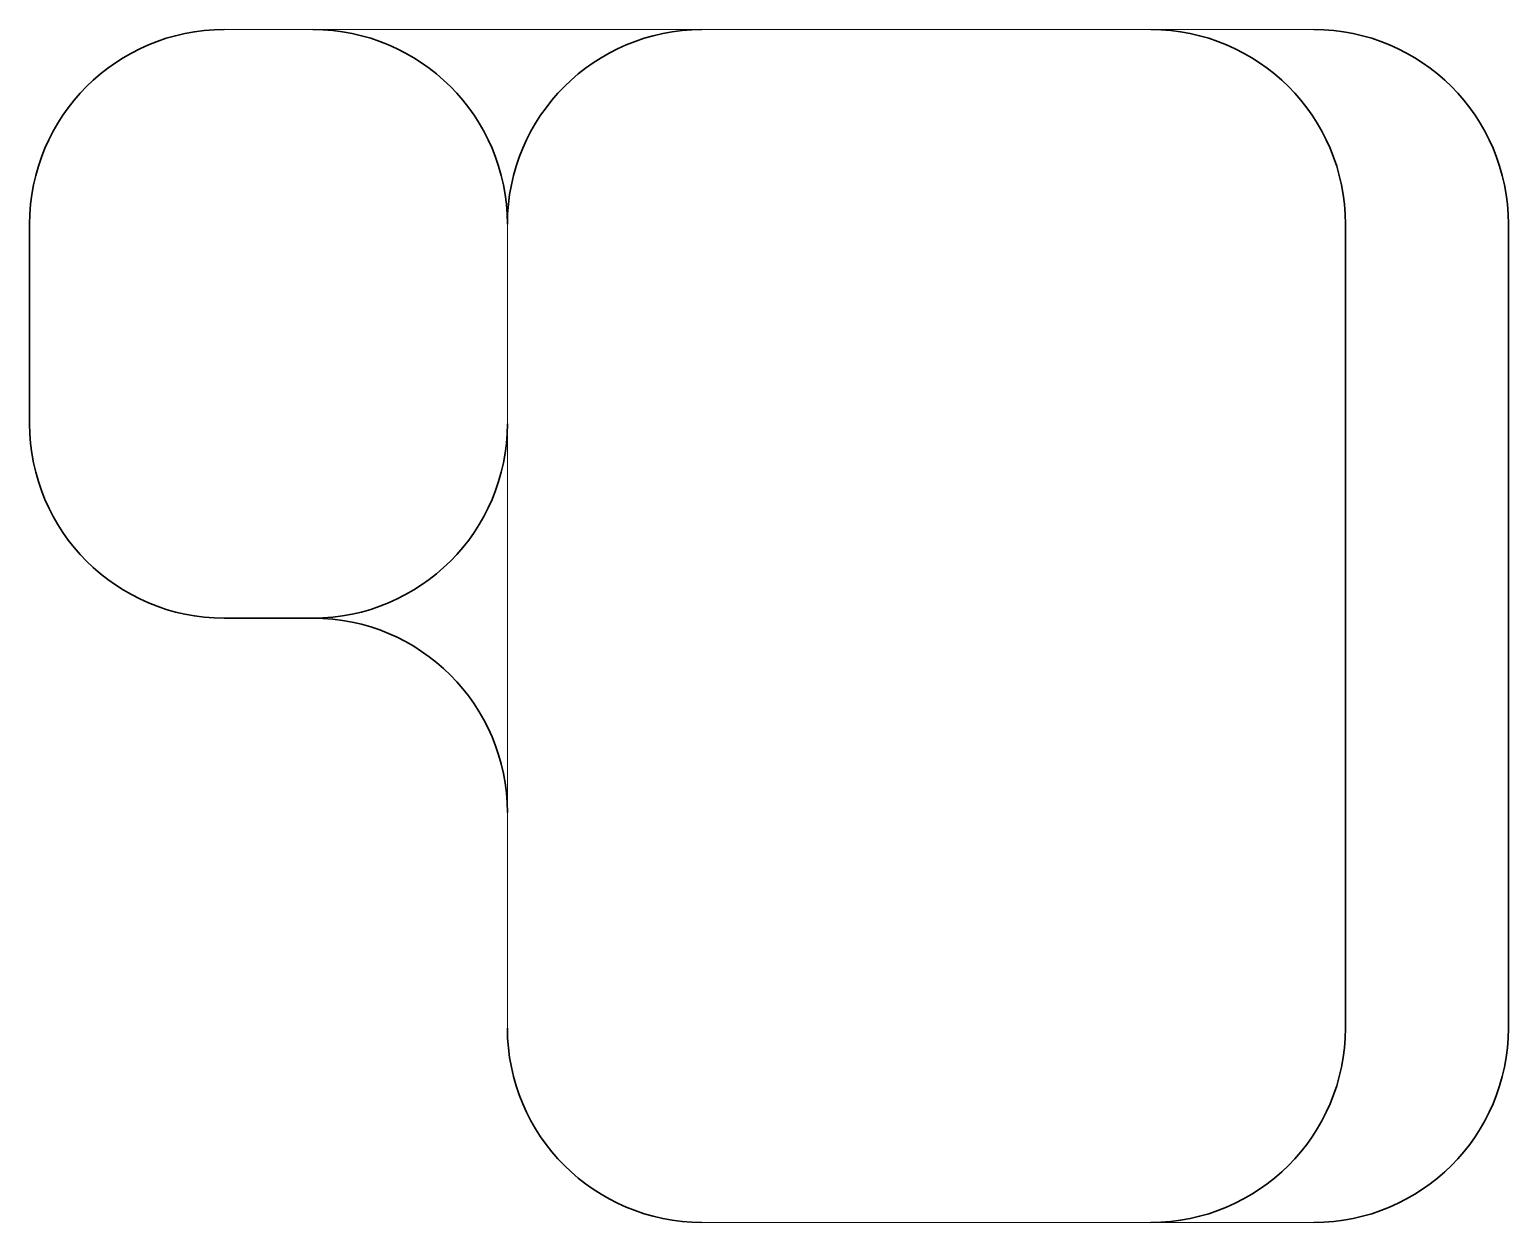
# Model space of a CAD drawing. Header units: millimetres. Extents: x 2614.7 to 2628.8, y 1551.7 to 1563.1.
import ezdxf

# ---------------------------------------------------------------- set-up
doc = ezdxf.new("R2010")
doc.units = ezdxf.units.MM
doc.layers.add('F8_123001', color=3, linetype='Continuous', lineweight=0)

msp = doc.modelspace()

# ---------------------------------------------------------------- linework, layer by layer
at = {"layer": 'F8_123001'}
for p, q in [((2616.583, 1563.093, 0), (2617.427, 1563.093, 0)), ((2617.427, 1563.093, 0), (2621.127, 1563.093, 0)), ((2621.127, 1563.093, 0), (2625.397, 1563.093, 0)), ((2625.397, 1563.093, 0), (2626.947, 1563.093, 0)), ((2619.277, 1561.243, 0), (2619.277, 1559.343, 0)), ((2619.277, 1559.343, 0), (2619.277, 1555.643, 0)), ((2619.277, 1555.643, 0), (2619.277, 1553.593, 0)), ((2621.127, 1551.743, 0), (2625.397, 1551.743, 0)), ((2625.397, 1551.743, 0), (2626.947, 1551.743, 0))]:
    msp.add_line(p, q, dxfattribs=at)
at = {"layer": 'F8_123001', "lineweight": 30}
for p, q in [((2614.733, 1559.343, 0), (2614.733, 1561.243, 0)), ((2627.247, 1561.243, 0), (2627.247, 1553.593, 0)), ((2628.797, 1561.243, 0), (2628.797, 1553.593, 0)), ((2617.427, 1557.493, 0), (2616.583, 1557.493, 0))]:
    msp.add_line(p, q, dxfattribs=at)
at = {"layer": 'F8_123001', "lineweight": 30, "extrusion": (0, 0, -1)}
for centre, start, end in [((-2616.583, 1561.243, 0), 0, 90), ((-2621.127, 1561.243, 0), 0, 90), ((-2625.397, 1561.243, 0), 90, 180), ((-2626.947, 1561.243, 0), 90, 180), ((-2616.583, 1559.343, 0), 270, 0), ((-2617.427, 1559.343, 0), 180, 270), ((-2621.127, 1553.593, 0), 270, 0), ((-2625.397, 1553.593, 0), 180, 270), ((-2626.947, 1553.593, 0), 180, 270)]:
    msp.add_arc(centre, 1.85, start, end, dxfattribs=at)
at = {"layer": 'F8_123001', "lineweight": 30}
for centre in [(2617.427, 1561.243, 0), (2617.427, 1555.643, 0)]:
    msp.add_arc(centre, 1.85, 0, 90, dxfattribs=at)

doc.saveas('drawing.dxf')
